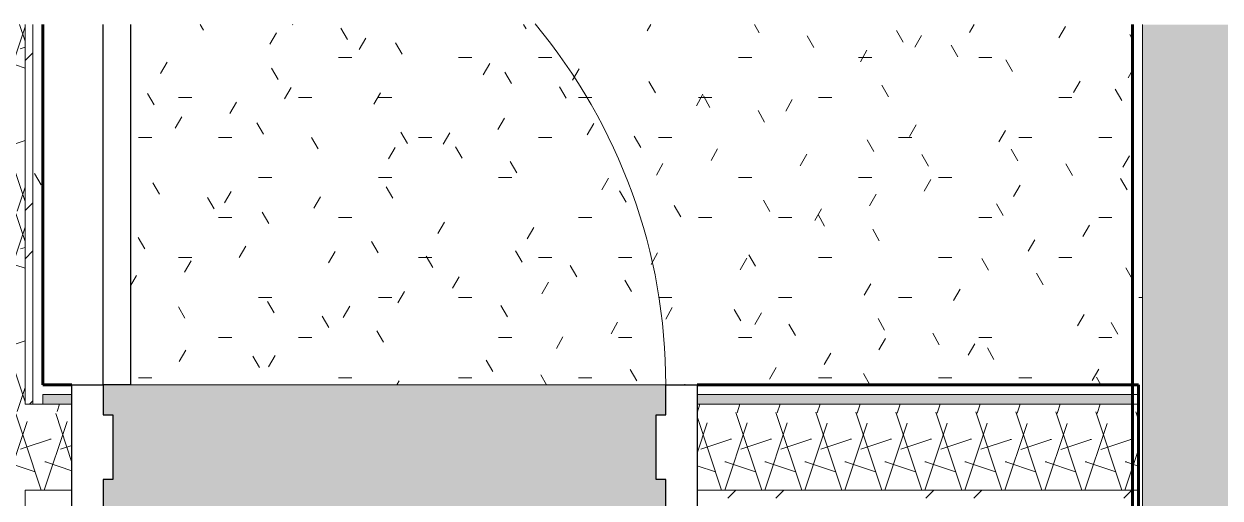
# Model space of a CAD drawing. Header units: inches. Extents: x -4110 to -1807, y 9775 to 11251.
# Drawn here: x -3481.2 to -3404.7, y 11123.2 to 11153.5 of the extents above; entities that cross this region are included whole.
import ezdxf

# ---------------------------------------------------------------- set-up
doc = ezdxf.new("R2010")
doc.units = ezdxf.units.IN
doc.header["$MEASUREMENT"] = 0
for name, color, linetype, lineweight in [('0-1', 7, 'Continuous', 5), ('A-CLNG-PATT-1', 252, 'Continuous', 18), ('A-DOOR', 31, 'Continuous', 18), ('A-DOOR-7', 31, 'Continuous', 30), ('A-DOOR-8', 31, 'Continuous', 9), ('A-DOOR-FRAM-4', 31, 'Continuous', 30), ('A-WALL', 113, 'Continuous', 18), ('A-WALL-5', 250, 'Continuous', 60), ('A-WALL-6', 10, 'Continuous', 18), ('A-WALL-PATT-2', 253, 'Continuous', 9), ('A-WALL-PATT-4', 111, 'Continuous', 9), ('I-WALL', 2, 'Continuous', 18), ('I-WALL-4', 2, 'Continuous', 5), ('I-WALL-5', 2, 'Continuous', 60)]:
    doc.layers.add(name, color=color, linetype=linetype, lineweight=lineweight)
pattern_1 = [(161.57, (0.32, 0.32), (-2.560496185, -0.000537386), [0, -18.214, 2.022, 0]), (18.43, (-0.32, 0.32), (-2.560496185, 0.000537386), [0, -18.214, 2.022, 0]), (108.43, (0.32, 0.32), (1.27922091, -6.400876726), [6.07, -14.166]), (71.57, (-0.32, 0.32), (1.27922091, 6.400876726), [6.07, -14.166])]
pattern_2 = [(0, (0, 0), (20.48, 5.12), [0.845, -14.515, 0.845, -14.515, -81.92]), (0, (0, 0), (20.48, 5.12), [-30.72, 0.845, -29.875, 0.845, -14.515, -35.84]), (0, (0, 0), (20.48, 5.12), [-76.8, 0.845, -9.395, 0.845, -24.755]), (120, (7.68, 2.56), (-14.67405, 15.1762003), [0.845, -14.515, 0.845, -14.515, -81.92]), (120, (7.68, 2.56), (-14.67405, 15.1762003), [-30.72, 0.845, -29.875, 0.845, -14.515, -35.84]), (120, (7.68, 2.56), (-14.67405, 15.1762003), [-76.8, 0.845, -9.395, 0.845, -24.755]), (240, (10.24, 12.8), (-5.80595, -20.2962003), [0.845, -14.515, 0.845, -14.515, -81.92]), (240, (10.24, 12.8), (-5.80595, -20.2962003), [-30.72, 0.845, -29.875, 0.845, -14.515, -35.84]), (240, (10.24, 12.8), (-5.80595, -20.2962003), [-76.8, 0.845, -9.395, 0.845, -24.755])]
pattern_3 = [(45, (0, 0), (-6.335677, 6.335677), []), (45, (0, 9.6), (-6.335677, 6.335677), [])]

# ---------------------------------------------------------------- blocks, each defined once
blk = doc.blocks.new('CTR - 1st Phase - Shell_rvt-1-ENLARGED RCP - 1ST FLOOR PLAN - WEST')
at = {"layer": 'A-WALL-PATT-2'}
h = blk.add_hatch(dxfattribs=at)
h.set_pattern_fill('FP_1', color=256, style=0, pattern_type=2)
h.set_pattern_definition(pattern_2)
h.paths.add_polyline_path([(-3410.299, 10813.864), (-3409.674, 10813.864), (-3409.674, 10936.214), (-3405.236, 10936.214), (-3405.236, 10936.839), (-3410.299, 10936.839), (-3410.299, 10814.491)], flags=0)
h.paths.add_polyline_path([(-3409.674, 10972.339), (-3405.236, 10972.339), (-3405.236, 10972.839), (-3410.299, 10972.839), (-3410.299, 10972.339)], flags=0)
h.paths.add_polyline_path([(-3405.241, 11008.339), (-3405.236, 11008.339), (-3405.236, 11008.964), (-3409.674, 11008.964), (-3409.674, 11153.466), (-3410.299, 11153.466), (-3410.299, 11129.189), (-3409.924, 11129.189), (-3409.924, 11123.689), (-3410.299, 11123.689), (-3410.299, 11008.339), (-3409.299, 11008.339)], flags=0)
h = blk.add_hatch(dxfattribs=at)
h.set_pattern_fill('FP_2', color=256, style=0, pattern_type=2)
h.set_pattern_definition(pattern_1)
h.paths.add_polyline_path([(-3409.674, 10814.489), (-3404.174, 10814.491), (-3404.174, 10936.839), (-3405.236, 10936.839), (-3405.236, 10936.214), (-3409.674, 10936.214), (-3409.674, 10814.491)], flags=0)
h.paths.add_polyline_path([(-3405.236, 10972.339), (-3404.174, 10972.339), (-3404.174, 10972.839), (-3405.236, 10972.839)], flags=0)
h.paths.add_polyline_path([(-3404.174, 11008.339), (-3404.174, 11153.466), (-3409.674, 11153.466), (-3409.674, 11008.964), (-3405.236, 11008.964), (-3405.236, 11008.339)], flags=0)
at = {"layer": 'A-WALL-5'}
blk.add_line((-3410.299, 11008.339), (-3410.299, 11153.466), dxfattribs=at)
at = {"layer": 'A-WALL-6'}
blk.add_line((-3409.674, 11008.964), (-3409.674, 11153.466), dxfattribs=at)
blk = doc.blocks.new('HOLLOW METAL - HM - METAL LEAF - 1HR - 3-0 x 7-0-2191982-ENLARGED RCP - 1ST FLOOR PLAN - WEST')
at = {"layer": 'A-DOOR-7'}
for p, q in [((16.25, -4.5), (18, -4.5)), ((16.25, -27.526), (16.25, -4.5)), ((18, -4.5), (18, -27.526))]:
    blk.add_line(p, q, dxfattribs=at)
at = {"layer": 'A-DOOR-8'}
blk.add_arc((18, -4.5), 36, 180, 219.853, dxfattribs=at)
at = {"layer": 'A-DOOR-FRAM-4'}
for p, q in [((-20, 3.5), (-18, 3.5)), ((-20, -4.5), (-20, 3.5)), ((-18, 3.5), (-18, 1.563)), ((18, 3.5), (20, 3.5)), ((18, 1.563), (18, 3.5)), ((20, 3.5), (20, -4.5)), ((-18, 1.563), (-17.375, 1.563)), ((-17.375, 1.563), (-17.375, -2.563)), ((17.375, 1.563), (18, 1.563)), ((17.375, -2.563), (17.375, 1.563)), ((-18, -2.563), (-18, -4.5)), ((-17.375, -2.563), (-18, -2.563)), ((18, -2.563), (17.375, -2.563)), ((18, -4.5), (18, -2.563)), ((-18, -4.5), (-20, -4.5)), ((20, -4.5), (18, -4.5))]:
    blk.add_line(p, q, dxfattribs=at)

msp = doc.modelspace()

# ---------------------------------------------------------------- hatches: boundary and pattern name
at = {"layer": 'A-CLNG-PATT-1'}
h = msp.add_hatch(dxfattribs=at)
h.set_pattern_fill('FP_20', color=256, style=0, pattern_type=2)
h.set_pattern_definition([(0, (0, 0), (10.24, 2.56), [0.845, -6.835, 0.845, -6.835, -40.96]), (0, (0, 0), (10.24, 2.56), [-15.36, 0.845, -14.515, 0.845, -6.835, -17.92]), (0, (0, 0), (10.24, 2.56), [-38.4, 0.845, -4.275, 0.845, -11.955]), (120, (3.84, 1.28), (-7.33702503, 7.58810013), [0.845, -6.835, 0.845, -6.835, -40.96]), (120, (3.84, 1.28), (-7.33702503, 7.58810013), [-15.36, 0.845, -14.515, 0.845, -6.835, -17.92]), (120, (3.84, 1.28), (-7.33702503, 7.58810013), [-38.4, 0.845, -4.275, 0.845, -11.955]), (240, (5.12, 6.4), (-2.90297497, -10.14810013), [0.845, -6.835, 0.845, -6.835, -40.96]), (240, (5.12, 6.4), (-2.90297497, -10.14810013), [-15.36, 0.845, -14.515, 0.845, -6.835, -17.92]), (240, (5.12, 6.4), (-2.90297497, -10.14810013), [-38.4, 0.845, -4.275, 0.845, -11.955])])
h.paths.add_polyline_path([(-3410.299, 11130.439), (-3410.299, 11153.466), (-3474.424, 11153.466), (-3474.424, 11130.439), (-3420.859, 11130.439)], flags=0)
at = {"layer": 'A-WALL-PATT-4'}
h = msp.add_hatch(dxfattribs=at)
h.set_pattern_fill('FP_2', color=256, style=0, pattern_type=2)
h.set_pattern_definition(pattern_1)
h.paths.add_polyline_path([(-3486.669, 11031.477), (-3481.174, 11031.477), (-3481.174, 11153.466), (-3486.674, 11153.466), (-3486.674, 11031.477)], flags=0)
h = msp.add_hatch(dxfattribs=at)
h.set_pattern_fill('FP_3', color=256, style=0, pattern_type=2)
h.set_pattern_definition(pattern_3)
h.paths.add_polyline_path([(-3480.674, 11023.727), (-3480.674, 11123.689), (-3481.174, 11123.689), (-3481.174, 11023.727)], flags=0)
h.paths.add_polyline_path([(-3480.891, 11129.189), (-3480.674, 11129.189), (-3480.674, 11153.466), (-3481.174, 11153.466), (-3481.174, 11129.189)], flags=0)
h = msp.add_hatch(dxfattribs=at)
h.set_pattern_fill('FP_1', color=256, style=0, pattern_type=2)
h.set_pattern_definition(pattern_2)
h.paths.add_polyline_path([(-3480.049, 11023.102), (-3480.049, 11123.189), (-3480.674, 11123.189), (-3480.674, 11023.102), (-3480.633, 11023.102)], flags=0)
h.paths.add_polyline_path([(-3480.049, 11129.189), (-3480.049, 11153.466), (-3480.674, 11153.466), (-3480.674, 11129.189), (-3480.263, 11129.189)], flags=0)
h = msp.add_hatch(dxfattribs=at)
h.set_pattern_fill('FP_2', color=256, style=0, pattern_type=2)
h.set_pattern_definition(pattern_1)
h.paths.add_polyline_path([(-3410.299, 11123.689), (-3409.924, 11123.689), (-3409.924, 11129.189), (-3438.174, 11129.189), (-3438.174, 11123.689), (-3420.859, 11123.689)], flags=0)
h.paths.add_polyline_path([(-3481.174, 11123.689), (-3478.174, 11123.689), (-3478.174, 11129.189), (-3481.174, 11129.189), (-3481.174, 11127.569)], flags=0)
h = msp.add_hatch(dxfattribs=at)
h.set_pattern_fill('FP_3', color=256, style=0, pattern_type=2)
h.set_pattern_definition(pattern_3)
h.paths.add_polyline_path([(-3480.674, 11123.189), (-3478.174, 11123.189), (-3478.174, 11123.689), (-3480.674, 11123.689)], flags=0)
h.paths.add_polyline_path([(-3438.174, 11123.189), (-3410.299, 11123.189), (-3410.299, 11123.689), (-3438.174, 11123.689)], flags=0)
at = {"layer": 'I-WALL-4'}
msp.add_hatch(color=256, dxfattribs=at).paths.add_polyline_path([(-3476.174, 11121.939), (-3438.174, 11121.939), (-3438.174, 11122.439), (-3440.174, 11122.439), (-3440.174, 11124.377), (-3440.799, 11124.377), (-3440.799, 11128.502), (-3440.174, 11128.502), (-3440.174, 11130.439), (-3476.174, 11130.439), (-3476.174, 11128.502), (-3475.549, 11128.502), (-3475.549, 11124.377), (-3476.174, 11124.377), (-3476.174, 11122.439), (-3478.174, 11122.439), (-3478.174, 11121.939)], flags=0)
h = msp.add_hatch(color=256, dxfattribs=at)
h.paths.add_polyline_path([(-3420.859, 11129.189), (-3410.299, 11129.189), (-3410.299, 11129.814), (-3438.174, 11129.814), (-3438.174, 11129.189)], flags=0)
h.paths.add_polyline_path([(-3478.174, 11129.189), (-3478.174, 11129.814), (-3480.049, 11129.814), (-3480.037, 11129.189), (-3479.799, 11129.189)], flags=0)

# ---------------------------------------------------------------- linework, layer by layer
at = {"layer": 'A-WALL'}
for p, q in [((-3481.174, 11129.189), (-3481.174, 11153.466)), ((-3480.674, 11129.189), (-3480.674, 11153.466)), ((-3478.174, 11129.814), (-3480.049, 11129.814)), ((-3480.049, 11129.189), (-3480.049, 11129.814)), ((-3409.924, 11129.814), (-3438.174, 11129.814)), ((-3478.174, 11129.189), (-3481.174, 11129.189)), ((-3409.924, 11129.189), (-3438.174, 11129.189)), ((-3481.174, 11023.727), (-3481.174, 11123.689)), ((-3478.174, 11123.689), (-3481.174, 11123.689)), ((-3409.924, 11123.689), (-3438.174, 11123.689))]:
    msp.add_line(p, q, dxfattribs=at)
at = {"layer": 'I-WALL'}
msp.add_line((-3440.174, 11130.439), (-3474.424, 11130.439), dxfattribs=at)
at = {"layer": 'I-WALL-5'}
for p, q in [((-3480.049, 11153.466), (-3480.049, 11130.439)), ((-3480.049, 11130.439), (-3478.174, 11130.439)), ((-3438.174, 11130.439), (-3409.924, 11130.439)), ((-3409.924, 11130.439), (-3409.924, 11121.939))]:
    msp.add_line(p, q, dxfattribs=at)

# ---------------------------------------------------------------- block references
at = {"layer": '0-1'}
msp.add_blockref('CTR - 1st Phase - Shell_rvt-1-ENLARGED RCP - 1ST FLOOR PLAN - WEST', (0, 0), dxfattribs=at)
at = {"layer": 'A-DOOR', "rotation": 180}
msp.add_blockref('HOLLOW METAL - HM - METAL LEAF - 1HR - 3-0 x 7-0-2191982-ENLARGED RCP - 1ST FLOOR PLAN - WEST', (-3458.174, 11125.939), dxfattribs=at)

doc.saveas('drawing.dxf')
